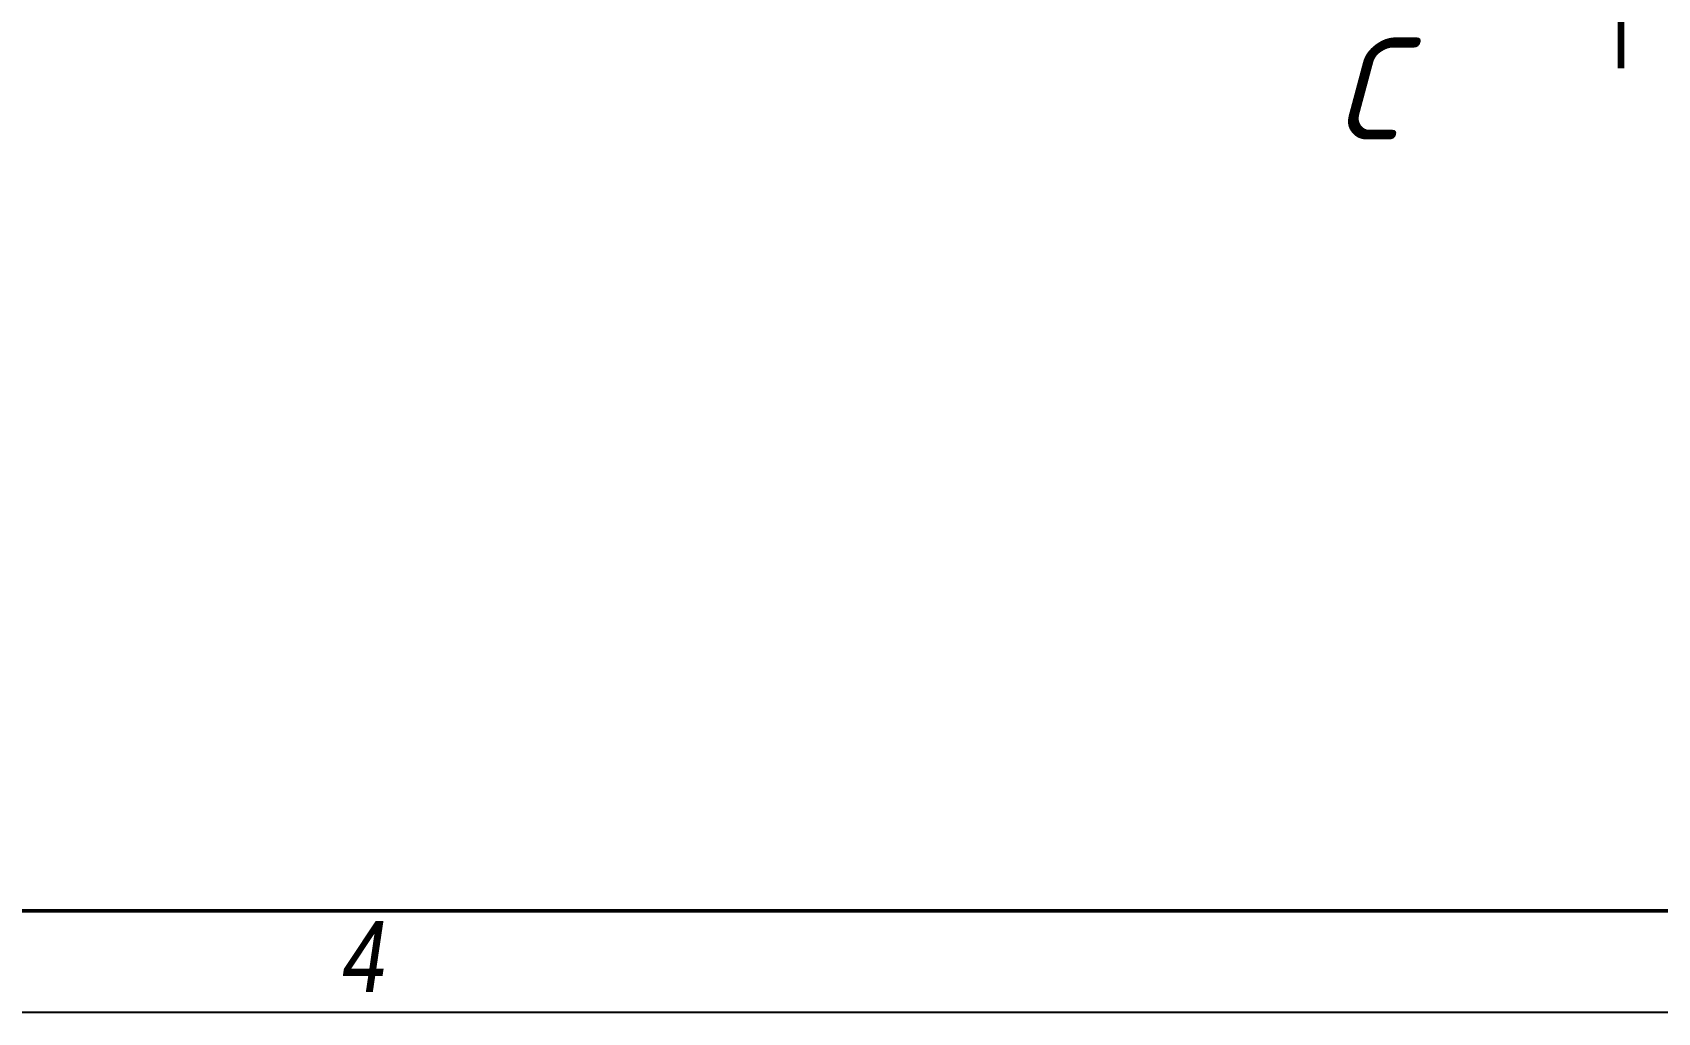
# Model space of a CAD drawing. Header units: millimetres. Extents: x -232 to 1390, y -69 to 653.
# Drawn here: x 90.8 to 170.6, y 0 to 48.1 of the extents above; entities that cross this region are included whole.
import ezdxf

# ---------------------------------------------------------------- set-up
doc = ezdxf.new("R2010")
doc.units = ezdxf.units.MM
doc.linetypes.add('CHAIN', pattern=[0.7087, 0.4724, -0.0591, 0.1181, -0.0591])
doc.layers.add('Кромка (ГОСТ)', color=7, linetype='Continuous', lineweight=50)
doc.layers.add('Линия  разреза (ГОСТ)', color=7, linetype='CHAIN', lineweight=70)
doc.styles.add('Альтернативный текст (ГОСТ)', font='', dxfattribs={"width": 0.8})
doc.styles.add('Увеличенный текст (ГОСТ)', font='GOST Common Italic.ttf')
doc.styles.get('Альтернативный текст (ГОСТ)').set_extended_font_data('Arial', italic=True)

# ---------------------------------------------------------------- blocks, each defined once
blk = doc.blocks.new('Рамки ГОСТ_ граница 594x841')
at = {"layer": 'Кромка (ГОСТ)'}
blk.add_line((20, 5), (836, 5), dxfattribs=at)
at = {"layer": 'Кромка (ГОСТ)', "lineweight": 25}
blk.add_line((841, 0), (0, 0), dxfattribs=at)
at = {"layer": 'Кромка (ГОСТ)', "insert": (106, 4.5), "char_height": 3.5, "attachment_point": 1, "style": 'Альтернативный текст (ГОСТ)'}
blk.add_mtext('\\A1;\\fArial|b0|i1;\\H3.5000;4', dxfattribs=at)
blk = doc.blocks.new('2dTransSection1')
at = {"layer": 'Линия  разреза (ГОСТ)', "linetype": 'Continuous', "lineweight": 140}
blk.add_line((168.797, 46.372), (168.797, 61.372), dxfattribs=at)
at = {"layer": 'Линия  разреза (ГОСТ)', "insert": (154.593, 42.872), "char_height": 5, "attachment_point": 7, "style": 'Увеличенный текст (ГОСТ)'}
blk.add_mtext('C', dxfattribs=at)

msp = doc.modelspace()

# ---------------------------------------------------------------- block references
msp.add_blockref('Рамки ГОСТ_ граница 594x841', (0, 0))
at = {"layer": 'Линия  разреза (ГОСТ)'}
msp.add_blockref('2dTransSection1', (0, 0), dxfattribs=at)

doc.saveas('drawing.dxf')
